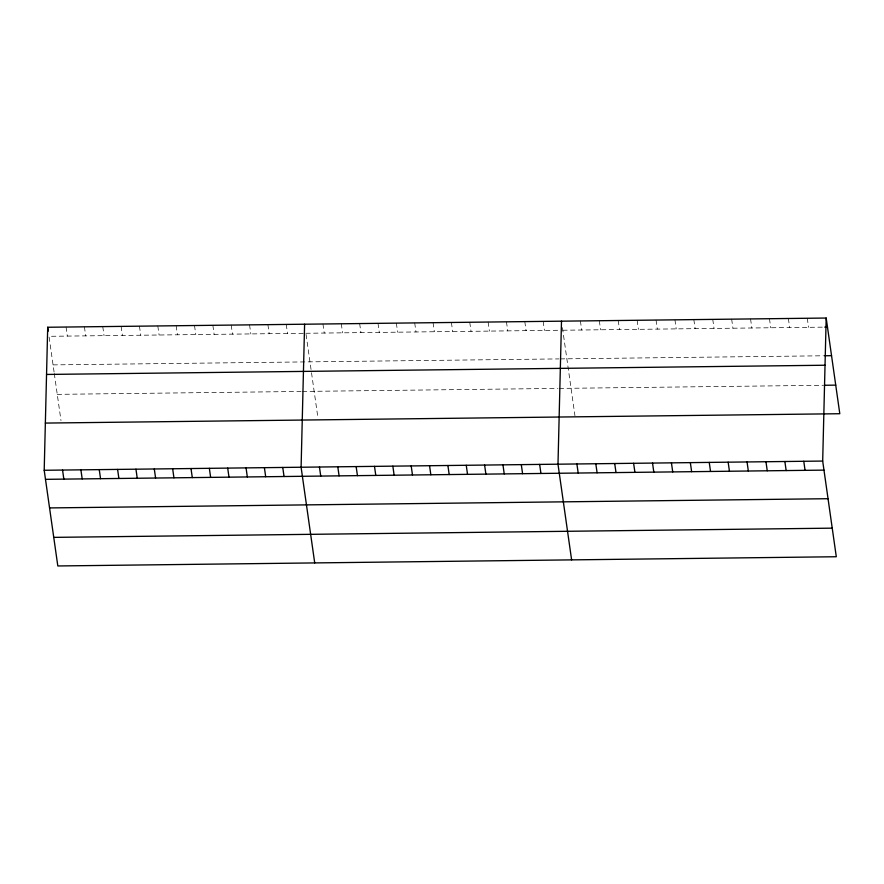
<?xml version="1.0" encoding="UTF-8"?>
<svg xmlns="http://www.w3.org/2000/svg" width="884" height="884" viewBox="0 0 884 884"><rect width="100%" height="100%" fill="white"/><g stroke="black" fill="none" stroke-linecap="round" stroke-linejoin="round"><path stroke-width="0.66" stroke-dasharray="4.42 3.31" d="M303.267 333.301L48.996 336.307L54.112 372.263M305.886 333.268L558.854 330.273M562.788 330.229L824.772 327.124M53.062 364.893L558.997 358.904M560.301 358.893L823.435 355.777M57.25 394.352L301.046 391.468M302.35 391.446L557.937 388.419M559.252 388.407L823.579 385.28M807.28 318.262L808.562 327.312M788.373 318.483L789.655 327.544M769.467 318.704L770.749 327.765M750.56 318.936L751.842 327.986M731.654 319.157L732.946 328.218M712.747 319.378L714.04 328.439M693.841 319.599L695.133 328.66M674.934 319.831L676.227 328.881M656.027 320.052L657.32 329.113M637.121 320.273L638.414 329.334M618.214 320.494L619.507 329.555M599.308 320.726L600.601 329.776M580.401 320.947L581.694 330.008M562.423 327.644L574.943 415.668M543.152 321.389L544.433 330.45M524.798 321.61L526.091 330.66M506.455 321.82L507.736 330.881M488.101 322.041L489.393 331.102M469.747 322.262L471.039 331.312M451.404 322.472L452.685 331.533M433.049 322.693L434.342 331.743M414.695 322.914L415.988 331.964M396.352 323.124L397.634 332.185M377.998 323.345L379.291 332.395M359.655 323.566L360.937 332.616M341.301 323.776L342.594 332.837M322.947 323.997L324.24 333.047M306.063 334.461L317.875 417.513M286.25 324.428L287.543 333.489M267.896 324.649L269.189 333.699M249.553 324.859L250.846 333.92M231.199 325.08L232.492 334.141M212.856 325.301L214.138 334.351M194.502 325.511L195.795 334.572M176.148 325.732L177.441 334.793M157.805 325.953L159.087 335.003M139.451 326.163L140.744 335.224M121.108 326.384L122.39 335.445M102.754 326.605L104.047 335.655M84.4 326.815L85.693 335.876M66.057 327.036L67.339 336.097M54.289 373.49L60.985 420.552"/><path stroke-width="1.33" d="M826.186 318.041L822.684 461.061L836.297 556.743L57.814 565.959L44.2 470.277L47.703 327.257L826.186 318.041L839.8 413.723L45.36 423.082M304.604 324.207L301.101 467.238L314.715 562.92M561.495 321.168L557.992 464.199L571.616 559.881M824.772 327.124L827.468 327.091M824.783 355.766L831.535 355.677M46.543 374.451L825.026 365.236M824.927 385.258L835.734 385.137M44.2 470.277L822.684 461.061M45.493 479.338L823.965 470.122M49.559 507.924L828.032 498.709M53.747 537.373L832.231 528.157M803.777 461.282L805.059 470.343M784.87 461.514L786.152 470.564M765.964 461.735L767.246 470.785M747.057 461.956L748.339 471.017M728.151 462.177L729.444 471.238M709.244 462.409L710.537 471.459M690.338 462.63L691.631 471.68M671.431 462.851L672.724 471.912M652.525 463.072L653.817 472.133M633.618 463.304L634.911 472.354M614.711 463.525L616.004 472.575M595.805 463.746L597.098 472.807M576.898 463.967L578.191 473.028M539.649 464.409L540.931 473.47M521.295 464.63L522.588 473.691M502.952 464.851L504.234 473.901M484.598 465.061L485.891 474.122M466.244 465.282L467.537 474.343M447.901 465.503L449.183 474.553M429.547 465.713L430.839 474.774M411.193 465.934L412.485 474.995M392.85 466.155L394.131 475.205M374.496 466.365L375.788 475.426M356.153 466.586L357.434 475.647M337.798 466.807L339.091 475.857M319.444 467.017L320.737 476.078M282.747 467.459L284.04 476.509M264.393 467.669L265.686 476.73M246.05 467.89L247.332 476.951M227.696 468.111L228.989 477.161M209.353 468.321L210.635 477.382M190.999 468.542L192.292 477.592M172.645 468.763L173.938 477.813M154.302 468.973L155.584 478.034M135.948 469.194L137.241 478.244M117.594 469.415L118.887 478.465M99.251 469.625L100.544 478.686M80.897 469.846L82.19 478.896M47.703 327.257L48.255 331.135M62.554 470.056L63.836 479.117"/></g></svg>
